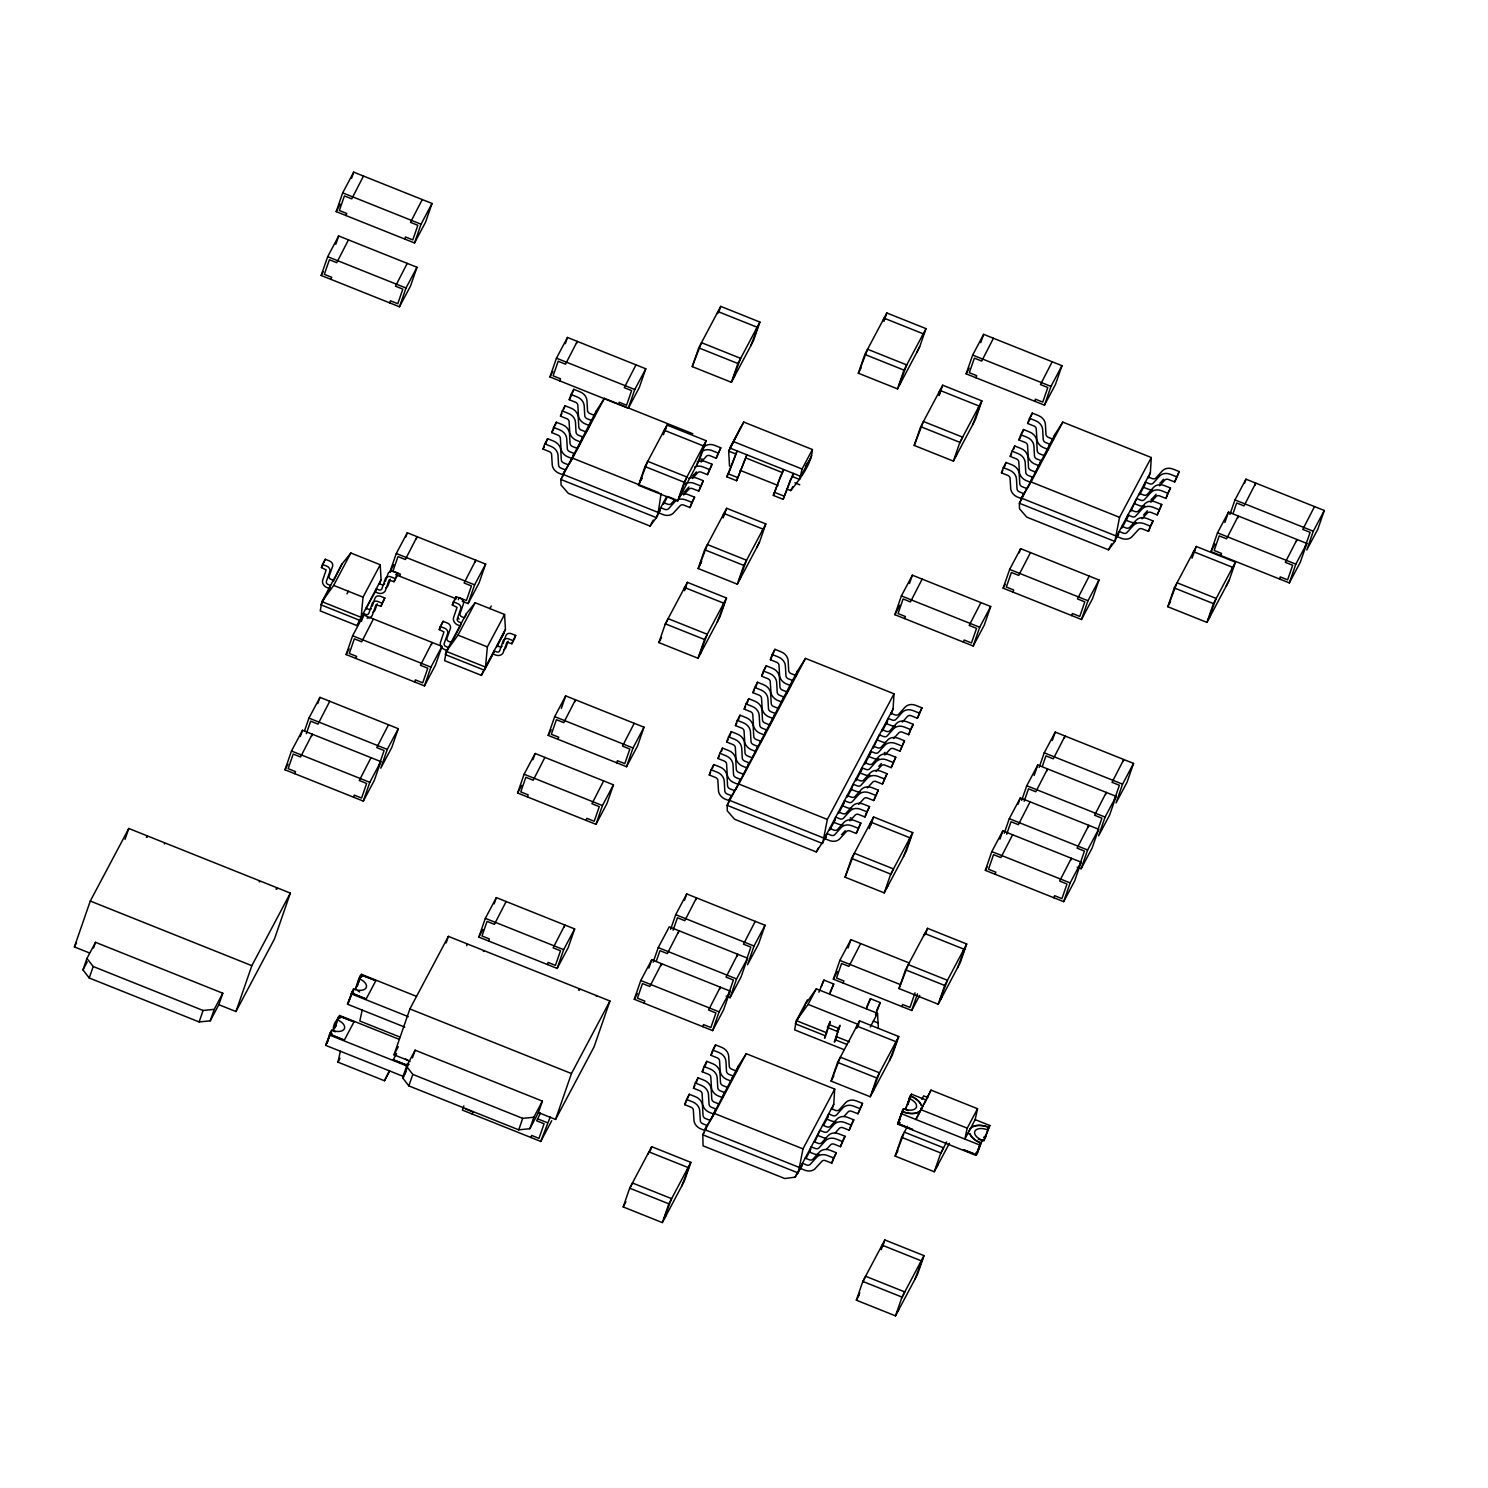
<?xml version="1.0" encoding="UTF-8"?>
<svg xmlns="http://www.w3.org/2000/svg" width="1488" height="1488" viewBox="0 0 1488 1488"><rect width="100%" height="100%" fill="white"/><g stroke="black" fill="none" stroke-linecap="round" stroke-linejoin="round"><path stroke-width="1.5" d="M831.959 1109.471L833.764 1104.263L834.712 1089.086L746.232 1053.69L738.308 1066.078L702.801 1134.805L703.061 1145.834L784.79 1178.533L795.094 1177.175L802.013 1165.922M891.275 714.203L893.079 708.995L894.009 693.799L805.529 658.403L797.605 670.809L727.167 805.343L727.297 810.867L734.551 819.237L816.298 851.936L826.379 836.479M1148.55 477.927L1150.354 472.7L1151.303 457.523L1062.804 422.127L1054.88 434.515L1019.373 503.242L1019.503 508.766L1026.757 517.136L1108.504 549.816L1114.847 541.427L1119.162 531.476L1123.273 533.132A3.515 2.92 28 0 0 1126.993 532.499L1133.41 525.413A10.1 8.389 28 0 1 1144.067 523.646L1150.28 526.12L1153.033 520.949L1146.82 518.456A10.1 8.389 28 0 0 1136.162 520.223L1129.745 527.31A3.515 2.92 28 0 1 1126.025 527.942L1121.915 526.306M380.221 564.752L363.035 597.153L361.138 617.334L357.046 625.63L320.218 610.898L321.966 601.673L341.924 564.082L350.852 552.997L380.221 564.752L381.077 579.762L379.998 582.887M504.581 614.488L487.376 646.889L485.479 667.07L481.387 675.366L444.577 660.635L446.326 651.409L466.265 613.837L475.193 602.733L504.581 614.488L505.436 629.498L496.694 647.038M786.52 488.901L790.723 490.594C800.116 478.597 811.127 465.26 812.411 449.525L743.777 422.071L728.674 451.106L729.529 466.097M661.1 493.57L658.198 512.449L656.394 517.657L650.051 526.064L568.304 493.365L561.05 484.995L560.92 479.471L596.428 410.762L604.351 398.356L692.831 433.752M894.009 693.799L827.347 819.442L822.641 843.547L727.167 805.343L731.352 795.671L727.223 794.015A3.515 2.92 28 0 1 724.805 790.946L724.247 781.051A10.1 8.389 28 0 0 717.272 772.235L711.059 769.742L709.255 774.969L715.802 777.61A3.478 2.902 28 0 1 717.848 780.177L718.518 791.263A10.118 8.426 28 0 0 724.47 798.814L729.548 800.879M704.289 1131.996L702.801 1134.805L798.275 1172.99L802.981 1148.885L834.712 1089.086M1151.303 457.523L1119.553 517.34L1114.847 541.427L1019.373 503.242L1021.754 498.759L1016.676 496.694A10.118 8.426 28 0 1 1010.743 489.143L1010.054 478.076A3.478 2.902 28 0 0 1008.008 475.49L1001.461 472.849L1003.265 467.641L1006.018 462.452L1012.249 464.944A10.1 8.389 28 0 1 1019.224 473.761L1019.764 483.637A3.515 2.92 28 0 0 1022.2 486.725L1026.311 488.362M812.411 449.525L802.069 469.018L799.67 479.489L792.323 476.551L790.946 479.378M389.633 1071.044L384.481 1080.753L337.981 1062.153L340.361 1051.235M362.198 1010.092L359.817 1021.01L399.974 1037.08M977.542 1108.727L967.219 1128.164L964.838 1139.083L975.161 1119.627L977.542 1108.727L931.023 1090.109L915.883 1119.497L923.099 1105.882L921.128 1105.1A15.866 8.723 19.1 0 0 910.47 1096.117L911.512 1094.182L926.206 1100.06L931.023 1090.109M899.087 1124.091L912.535 1129.485L899.087 1124.091L899.775 1122.789L898.306 1122.212L902.305 1111.462A15.866 8.723 19.1 0 0 921.109 1109.564L921.667 1107.425L921.035 1109.769A15.866 8.723 19.1 0 1 902.23 1111.666L897.58 1124.035L975.905 1155.376L980.555 1143.007A15.866 8.723 19.1 0 1 969.897 1134.023L967.925 1133.242M968.967 1131.308L970.064 1129.15A15.866 8.723 19.1 0 1 988.888 1127.253L989.129 1127.346M829.913 1023.037L830.248 1021.475L827.533 1027.52L837.316 1031.426C842.506 1019.726 829.095 1055.178 836.777 1036.82L849.462 1041.879M828.686 1025.548L827.533 1027.52M826.324 1033.397L826.286 1034.197M89.392 952.915L74.4 946.926L90.284 901.04L128.786 828.481L290.346 893.098L274.462 938.965L235.96 1011.542L218.829 1004.698L210.254 1020.824L199.132 1021.94L89.224 977.988L82.975 969.897L86.936 958.439L95.511 942.313L222.791 993.221L218.829 1004.698M336.195 211.631L342.686 192.863L353.698 172.143L432.022 203.465L425.531 222.233L414.52 242.972L336.195 211.631L340.194 204.098M351.521 178.393L353.698 172.143M125.011 839.399L128.786 828.481M321.166 275.466L327.676 256.699L338.669 235.96L416.993 267.282L410.502 286.049L399.491 306.788L321.166 275.466L323.175 271.69M335.786 244.292L338.669 235.96M345.979 215.555L346.704 213.472L339.357 210.533L344.416 195.932L351.763 198.871L363.481 176.049M93.521 948.042L95.511 942.313M89.224 977.988L93.205 966.512L86.936 958.439M330.968 279.372L331.675 277.289L324.347 274.35L329.387 259.749L336.734 262.688L348.471 239.866M404.736 239.047L405.461 236.964L412.79 239.903L417.849 225.302L410.502 222.363L422.239 199.559M389.707 302.882L390.433 300.799L397.78 303.719L402.82 289.137L395.492 286.198L407.21 263.376M414.52 242.972L421.03 224.204L432.022 203.465M399.491 306.788L406.001 288.021L416.993 267.282M322.524 564.454L326.802 566.165A4.631 3.85 28 0 1 329.834 571.522L326.393 581.436A2.641 2.195 28 0 0 328.123 584.486L330.578 585.472L329.48 588.597L326.263 587.258A6.622 5.506 28 0 1 322.543 580.655L326.17 569.904L321.445 567.579L322.524 564.454L325.277 559.265L329.555 560.976A4.631 3.85 28 0 1 332.587 566.333L329.146 576.247A2.641 2.195 28 0 0 330.875 579.316L333.331 580.283M325.277 559.265L321.445 567.579M341.924 564.082L333.312 581.399M284.989 769.78L291.481 751.012L302.492 730.273L380.816 761.596L374.325 780.363L363.314 801.102L284.989 769.78L287.984 764.125M199.132 1021.94L203.093 1010.482L214.235 1009.348L222.791 993.221M300.316 736.523L302.492 730.273M304.612 730.608L308.946 718.09L319.957 697.351L398.282 728.692L391.79 747.46L380.779 768.18L387.271 749.413L398.282 728.692M306.342 733.658L310.676 721.159L318.023 724.098L329.741 701.276M317.781 703.601L319.957 697.351M294.773 773.686L295.498 771.602L288.151 768.664L293.21 754.063L300.557 757.001L312.275 734.179L311.55 736.281M210.254 1020.824L214.235 1009.348M346.127 654.553L352.619 635.785L363.63 615.065L441.955 646.387L435.445 665.155L424.452 685.894L346.127 654.553L349.122 648.898M362.123 616.571L363.202 613.447L365.657 614.432A2.641 2.195 28 0 0 368.819 613.316L372.242 603.421A4.631 3.85 28 0 1 377.803 601.487L382.081 603.198L384.834 598.009L380.556 596.297A4.631 3.85 28 0 0 374.995 598.232L372.26 606.155M361.454 621.314L363.63 615.065M355.911 658.477L356.636 656.394L349.289 653.455L354.349 638.854L361.696 641.793L373.414 618.971M235.96 1011.542L251.844 965.675L290.346 893.098M377.264 603.775L374.957 610.266A6.622 5.506 28 0 1 372.893 612.275M385.318 581.529L388.07 573.605A4.631 3.85 28 0 1 393.613 571.671L397.891 573.382L396.812 576.526L394.06 581.696L389.056 580.134L385.28 590.829A6.622 5.506 28 0 1 378.454 593.21L375.181 591.945L376.278 588.82L378.715 589.806A2.641 2.195 28 0 0 381.895 588.709L385.318 578.795A4.631 3.85 28 0 1 390.86 576.86L395.138 578.572L397.891 573.382M462.247 601.245L468.125 603.589L479.117 582.868L485.627 564.101L407.284 532.76L396.292 553.499L389.782 572.266L393.781 564.733M367.052 618.097A6.622 5.506 28 0 0 372.205 615.455L375.999 604.76L381.002 606.323L382.081 603.198M390.34 579.148L388.033 585.64A6.622 5.506 28 0 1 385.95 587.667M384.834 598.009L381.002 606.323M405.852 536.926L407.284 532.76M394.06 581.696L395.138 578.572M399.584 576.191L400.309 574.089L392.962 571.15L398.003 556.568L405.35 559.507L417.086 536.684L416.361 538.768M353.53 797.196L354.237 795.094L361.584 798.033L366.643 783.451L359.296 780.512L371.014 757.69M363.314 801.102L369.805 782.335L380.816 761.596M379.049 765.13L384.109 750.529L376.762 747.59L388.498 724.768M414.65 681.969L415.375 679.886L422.722 682.825L427.781 668.224L420.434 665.303L432.152 642.481L431.446 644.564M440.336 626.504L444.614 628.215A4.631 3.85 28 0 1 447.646 633.572L444.205 643.486A2.641 2.195 28 0 0 445.935 646.536L448.39 647.522L447.311 650.647L444.075 649.307A6.622 5.506 28 0 1 440.355 642.704L443.982 631.898L439.258 629.629L440.336 626.504L443.089 621.314L447.367 623.026A4.631 3.85 28 0 1 450.399 628.401L446.958 638.296A2.641 2.195 28 0 0 448.688 641.365L451.143 642.332M443.089 621.314L439.258 629.629M453.412 601.877L457.69 603.589A4.631 3.85 28 0 1 460.703 608.945L457.281 618.859A2.641 2.195 28 0 0 459.011 621.928L461.447 622.895L460.369 626.02L457.132 624.7A6.622 5.506 28 0 1 453.412 618.097L457.058 607.346L452.315 605.002L453.412 601.877L456.146 596.688L460.443 598.399A4.631 3.85 28 0 1 463.456 603.775L460.034 613.67A2.641 2.195 28 0 0 461.764 616.739L464.2 617.725M424.452 685.894L430.943 667.126L441.955 646.387M455.068 599.813L456.146 596.688M458.323 599.683L459.048 597.599L466.395 600.538L471.454 585.937L464.107 582.998L475.825 560.176L475.1 562.259M468.125 603.589L474.616 584.84L485.627 564.101M465.186 616.962L466.265 613.837M549.965 376.948L556.456 358.18L567.449 337.46L645.792 368.782L639.282 387.55L628.289 408.289L549.965 376.948L552.959 371.293M565.291 343.709L567.449 337.46M404.011 1076.698L325.667 1045.357L332.084 1030.31A10.565 5.822 19.1 0 0 343.988 1029.417A10.565 5.822 19.1 0 0 339.413 1020.842C335.842 1015.765 330.094 1032.393 335.656 1031.686M328.532 1038.754L331.526 1030.068M330.857 1034.774L331.619 1033.267L330.857 1034.774L344.323 1040.168L354.014 1021.81L340.547 1016.434L339.785 1017.922L338.576 1017.439L334.949 1027.873L335.99 1025.92M333.256 1030.589L338.39 1017.141L339.859 1017.718M338.148 1019.671L339.599 1015.504L398.877 1039.201M559.748 380.872L560.474 378.789L553.127 375.85L558.186 361.249L565.514 364.188L577.251 341.366L576.526 343.449M339.785 1017.922L340.547 1016.434M404.773 1027.111L347.504 1004.214L353.921 989.167A10.565 5.822 19.1 0 0 365.825 988.274A10.565 5.822 19.1 0 0 361.249 979.699L358.85 978.602L355.334 989.539M351.986 991.547L353.381 992.329L352.154 991.845L347.504 1004.214M348.471 1002.484L353.363 988.925M358.85 978.602L360.226 975.979L361.621 976.779L362.384 975.272L375.85 980.666L366.141 999.025L352.693 993.631L353.437 992.124M356.543 986.618L360.226 975.979M660.281 510.328L656.394 517.657L560.92 479.471L563.301 475.007L558.223 472.924A10.118 8.426 28 0 1 552.271 465.372L551.602 454.305A3.478 2.902 28 0 0 549.556 451.72L543.008 449.078L544.813 443.87L547.565 438.681L553.778 441.173A10.1 8.389 28 0 1 560.753 449.99L561.311 459.866A3.515 2.92 28 0 0 563.729 462.954L567.858 464.609M358.552 982.694L361.435 974.342L416.473 996.365M545.761 443.889L547.565 438.681M361.621 976.779L362.384 975.272M569.048 464.182L572.024 458.546L566.965 456.481A10.118 8.426 28 0 1 561.013 448.911L560.325 437.844A3.478 2.902 28 0 0 558.279 435.259L551.75 432.617L553.555 427.409L556.307 422.22L562.52 424.712A10.1 8.389 28 0 1 569.495 433.529L570.034 443.405A3.515 2.92 28 0 0 572.471 446.493L576.581 448.148M555.098 425.698L556.307 422.22M344.323 1040.168L330.931 1034.569M580.766 442.085L575.689 440.02A10.118 8.426 28 0 1 569.755 432.45L569.067 421.383A3.478 2.902 28 0 0 567.021 418.798L560.474 416.156L562.278 410.948L565.031 405.759L571.243 408.251A10.1 8.389 28 0 1 578.237 417.068L578.776 426.963A3.515 2.92 28 0 0 581.194 430.032L585.323 431.687M563.84 409.237L565.031 405.759M591.443 420.155L589.49 425.624L584.431 423.559A10.118 8.426 28 0 1 578.479 415.989L577.79 404.922A3.478 2.902 28 0 0 575.744 402.337L569.216 399.695L571.02 394.487L573.773 389.298L579.985 391.79A10.1 8.389 28 0 1 586.96 400.607L587.518 410.502A3.515 2.92 28 0 0 589.936 413.571L594.047 415.226M354.014 1021.81L340.473 1016.639M572.564 392.776L573.773 389.298M366.141 999.025L352.768 993.426M375.85 980.666L362.309 975.496M503.13 643.579L505.883 635.655A4.631 3.85 28 0 1 511.426 633.721L515.704 635.45L514.625 638.575L511.872 643.746L506.869 642.202L503.093 652.879A6.622 5.506 28 0 1 496.267 655.259L492.993 654.013L494.09 650.87L496.527 651.856A2.641 2.195 28 0 0 499.708 650.758L503.13 640.844A4.631 3.85 28 0 1 508.673 638.91L512.969 640.621L515.704 635.45M563.896 473.258L565.105 469.78L560.976 468.143A3.515 2.92 28 0 1 558.558 465.056L558.019 455.179A10.1 8.389 28 0 0 551.025 446.363L544.813 443.87M508.152 641.198L505.846 647.708A6.622 5.506 28 0 1 503.762 649.717M572.638 456.797L573.829 453.319L569.718 451.682A3.515 2.92 28 0 1 567.3 448.595L566.742 438.718A10.1 8.389 28 0 0 559.767 429.902L553.555 427.409M580.897 441.824L582.701 436.616M511.872 643.746L512.969 640.621M594.623 415.97L596.428 410.762M618.487 404.364L619.213 402.281L626.56 405.22L631.619 390.619L624.272 387.68L635.99 364.876M408.995 1060.814L394.004 1054.806L409.888 1008.938L448.39 936.361L609.95 1000.996L594.065 1046.864L555.563 1119.441L538.414 1112.578L529.858 1128.722L518.735 1129.838L408.828 1085.887L402.578 1077.796L406.54 1066.338L415.115 1050.193L542.395 1101.12L538.414 1112.578M393.278 1059.754L406.726 1065.129L393.278 1059.754L396.552 1053.485M628.289 408.289L634.781 389.521L645.792 368.782M446.121 942.927L448.39 936.361M407.414 1063.827L408.958 1064.218M404.717 1074.615L406.894 1068.347M412.455 1057.838L415.115 1050.193M408.828 1085.887L412.808 1074.41L406.54 1066.338M517.619 792.992L524.111 774.225L535.122 753.486L613.447 784.827L606.955 803.594L595.944 824.333L517.619 792.992L521.618 785.459M532.946 759.754L535.122 753.486M548.179 735.388L554.689 716.621L565.682 695.882L644.006 727.223L637.515 745.99L626.522 766.729L548.179 735.388L551.192 729.734M478.838 937.105L485.33 918.338L496.341 897.599L574.666 928.94L568.174 947.689L557.163 968.428L478.838 937.105L482.837 929.554M527.403 796.917L528.128 794.834L520.781 791.895L525.841 777.294L533.188 780.233L544.906 757.411M638.482 485.311L644.992 466.544L666.996 425.066L706.168 440.727L699.658 459.494L677.654 500.972L638.482 485.311L640.324 481.852M561.348 708.4L565.682 695.882M494.165 903.848L496.341 897.599M641.235 480.122L641.96 478.039L639.896 481.926L647.745 461.354L686.898 477.016L679.067 497.587L681.132 493.7L680.407 495.783M557.981 739.313L558.707 737.211L551.36 734.291L556.4 719.69L563.747 722.629L575.484 699.806L574.759 701.89M663.425 434.701L665.582 428.451L663.518 432.338L664.243 430.255L703.415 445.916L702.689 448L704.754 444.112L696.905 464.684M664.82 431.315L666.996 425.066M488.622 941.011L489.347 938.928L482 935.989L487.06 921.407L494.407 924.327L506.125 901.523M692.236 366.625L698.728 347.857L720.731 306.379L759.903 322.059L753.412 340.826L731.389 382.286L692.236 366.625L701.48 342.668L740.652 358.348L732.803 378.901L734.867 375.013L734.142 377.115M718.574 312.647L720.731 306.379M658.756 513.193L660.709 507.706L664.82 509.361A3.515 2.92 28 0 0 668.54 508.729L674.957 501.642A10.1 8.389 28 0 1 685.596 499.875L691.827 502.349L694.58 497.178L688.349 494.686A10.1 8.389 28 0 0 680.648 494.481M463.847 1105.937L462.415 1110.104L540.739 1141.426L551.732 1120.706M677.654 500.972L684.145 482.205L706.168 440.727M472.198 1114.01L472.924 1111.927L465.577 1108.988M731.389 382.286L737.899 363.518L759.903 322.059M658.905 512.932L664.001 514.922A10.118 8.426 28 0 0 673.097 513.379L680.351 505.492A3.478 2.902 28 0 1 683.457 504.971L690.023 507.575L691.827 502.349M694.58 497.178L690.023 507.575M683.643 495.002L689.074 489.031A3.478 2.902 28 0 1 692.199 488.51L698.746 491.114L703.303 480.717L697.091 478.225A10.1 8.389 28 0 0 688.553 478.392M703.303 480.717L698.746 491.114M586.16 820.409L586.886 818.326L594.214 821.264L599.273 806.663L591.926 803.725L603.663 780.902M750.659 345.997L758.489 325.426L756.425 329.313L757.15 327.23L717.979 311.569L717.272 313.652L719.318 309.764M692.366 478.541L697.816 472.57A3.478 2.902 28 0 1 700.922 472.049L707.488 474.653L712.045 464.256L705.814 461.764A10.1 8.389 28 0 0 697.277 461.931M712.045 464.256L707.488 474.653M701.108 462.08L706.54 456.109A3.478 2.902 28 0 1 709.664 455.588L716.212 458.192L720.769 447.795L714.556 445.303A10.1 8.389 28 0 0 703.917 447.088M720.769 447.795L716.212 458.192M616.72 762.805L617.446 760.721L624.793 763.66L629.852 749.059L622.505 746.12L634.223 723.298M547.379 964.522L548.086 962.438L555.433 965.377L560.492 950.776L553.145 947.837L564.882 925.015L564.157 927.098M595.944 824.333L602.435 805.566L613.447 784.827M658.849 642.574L665.359 623.825L687.363 582.347L726.516 598.009L720.025 616.776L698.021 658.254L658.849 642.574L661.602 637.403M684.499 589.899L685.949 585.733L683.885 589.62L684.61 587.537L723.782 603.198L723.056 605.281L725.121 601.394L717.272 621.965M740.764 427.242L728.674 451.106L736.021 454.045L737.099 450.92L726.832 476.811L736.616 480.717L746.902 454.826L736.616 480.717M684.48 590.68L687.363 582.347M626.522 766.729L633.014 747.962L644.006 727.223M557.163 968.428L563.654 949.66L574.666 928.94M698.151 568.509L704.661 549.76L726.665 508.282L765.818 523.943L759.326 542.711L737.323 584.189L698.151 568.509L699.992 565.068M700.904 563.338L701.629 561.255L699.565 565.142L707.414 544.571L746.567 560.232L738.736 580.804L740.801 576.916L740.075 578.999M723.094 517.917L726.665 508.282M518.735 1129.838L522.697 1118.362L533.839 1117.246L542.395 1101.12M529.858 1128.722L533.839 1117.246M530.937 1137.52L531.662 1135.437L539.009 1138.376L544.069 1123.775L536.722 1120.836L540.442 1113.098M698.021 658.254L704.512 639.487L726.516 598.009M700.774 653.065L701.499 650.981L699.434 654.869L707.265 634.297L668.112 618.636L665.322 624.607M540.739 1141.426L550.225 1117.004M737.323 584.189L743.814 565.421L765.818 523.943M555.563 1119.441L571.448 1073.555L609.95 1000.996M790.686 480.029L783.134 499.317L773.332 495.411L780.865 475.416M780.437 477.313L773.332 495.411M756.574 547.9L759.364 541.93M781.144 475.472L783.618 469.52L780.53 477.034M783.134 499.317L790.649 479.341M792.323 476.551L793.402 473.426L790.816 479.694M712.603 768.031L713.812 764.572L720.025 767.045A10.1 8.389 28 0 1 727 775.88L727.558 785.757A3.515 2.92 28 0 0 729.976 788.845L734.105 790.481M634.279 999.285L640.77 980.518L651.763 959.779L730.106 991.101L723.596 1009.868L712.603 1030.607L634.279 999.285L637.273 993.612M719.801 753.281L726.014 755.774A10.1 8.389 28 0 1 732.989 764.59L733.528 774.485A3.515 2.92 28 0 0 735.965 777.554L740.075 779.21L738.271 784.418L733.212 782.353A10.118 8.426 28 0 1 727.26 774.802L726.572 763.735A3.478 2.902 28 0 0 724.526 761.149L717.997 758.508L719.801 753.281L722.554 748.111L728.767 750.584A10.1 8.389 28 0 1 735.742 759.419L736.281 769.296A3.515 2.92 28 0 0 738.718 772.384L742.828 774.02M721.345 751.589L722.554 748.111M728.525 736.839L734.756 739.313A10.1 8.389 28 0 1 741.731 748.129L742.27 758.024A3.515 2.92 28 0 0 744.688 761.112L748.817 762.749L747.013 767.957L741.935 765.892A10.118 8.426 28 0 1 735.983 758.341L735.314 747.274A3.478 2.902 28 0 0 733.268 744.688L726.721 742.047L728.525 736.839L731.278 731.65L737.49 734.142A10.1 8.389 28 0 1 744.465 742.958L745.023 752.835A3.515 2.92 28 0 0 747.441 755.923L751.57 757.559M648.88 968.111L651.763 959.779M729.473 736.858L731.278 731.65M653.176 962.197L658.235 947.596L669.247 926.857L747.571 958.198L741.061 976.946L730.069 997.685L726.144 996.123M737.267 720.378L743.479 722.852A10.1 8.389 28 0 1 750.454 731.687L751.012 741.563A3.515 2.92 28 0 0 753.43 744.651L757.541 746.288L755.737 751.496L750.677 749.431A10.118 8.426 28 0 1 744.725 741.88L744.037 730.813A3.478 2.902 28 0 0 741.991 728.227L735.463 725.586L737.267 720.378L740.02 715.189L746.232 717.681A10.1 8.389 28 0 1 753.207 726.497L753.746 736.374A3.515 2.92 28 0 0 756.183 739.462L760.294 741.098M858.316 373.209L864.826 354.442L886.829 312.964L926.001 328.625L919.491 347.392L897.487 388.87L858.316 373.209L861.068 368.02M738.215 720.397L740.02 715.189M859.729 369.824L867.578 349.252L906.731 364.913L898.901 385.485L900.965 381.598L900.24 383.681M656.357 961.081L659.965 950.665L667.312 953.585L679.03 930.781L678.305 932.864M745.99 703.917L752.221 706.409A10.1 8.389 28 0 1 759.196 715.226L759.736 725.102A3.515 2.92 28 0 0 762.172 728.19L766.283 729.827L764.479 735.053L759.401 732.97A10.118 8.426 28 0 1 753.467 725.419L752.779 714.352A3.478 2.902 28 0 0 750.733 711.766L744.186 709.125L745.99 703.917L748.743 698.728L754.955 701.22A10.1 8.389 28 0 1 761.949 710.036L762.488 719.913A3.515 2.92 28 0 0 764.906 723.001L769.036 724.656M746.939 703.936L748.743 698.728M644.062 1003.191L644.788 1001.108L637.441 998.169L642.5 983.568L649.828 986.507L661.565 963.685L660.839 965.768M670.642 929.275L675.701 914.674L686.712 893.935L765.037 925.276L758.545 944.043L747.534 964.782L754.025 946.015L765.037 925.276M754.732 687.456L760.945 689.948A10.1 8.389 28 0 1 767.92 698.765L768.478 708.641A3.515 2.92 28 0 0 770.896 711.729L775.025 713.366L773.221 718.592L768.143 716.528A10.118 8.426 28 0 1 762.191 708.958L761.503 697.891A3.478 2.902 28 0 0 759.457 695.305L752.928 692.664L754.732 687.456L757.485 682.267L763.697 684.759A10.1 8.389 28 0 1 770.672 693.575L771.23 703.452A3.515 2.92 28 0 0 773.648 706.54L777.759 708.195M755.681 687.475L757.485 682.267M883.984 320.515L885.416 316.349L883.351 320.236L884.077 318.153L923.248 333.814L922.523 335.897L924.587 332.01M673.097 930.242L677.431 917.743L684.778 920.681L696.496 897.859L695.77 899.942M883.946 321.315L886.829 312.964M783.897 696.663L781.944 702.131L776.885 700.067A10.118 8.426 28 0 1 770.933 692.497L770.245 681.43A3.478 2.902 28 0 0 768.199 678.844L761.651 676.203L763.456 670.995L766.208 665.806L772.439 668.298A10.1 8.389 28 0 1 779.414 677.114L779.954 687.01A3.515 2.92 28 0 0 782.39 690.079L786.501 691.734M684.536 900.203L686.712 893.935M766.208 665.806L761.651 676.203M790.686 685.67L785.608 683.606A10.118 8.426 28 0 1 779.656 676.036L778.968 664.969A3.478 2.902 28 0 0 776.941 662.383L770.393 659.742L772.198 654.534L774.95 649.345L781.163 651.837A10.1 8.389 28 0 1 788.138 660.653L788.696 670.549A3.515 2.92 28 0 0 791.114 673.618L795.243 675.273M774.95 649.345L770.393 659.742M791.281 683.922L792.62 680.202M795.801 676.017L797.605 670.809M897.487 388.87L903.979 370.103L926.001 328.625M916.738 352.582L919.528 346.611M623.193 1206.935L629.684 1188.168L651.688 1146.69L690.86 1162.37L684.35 1181.137L662.346 1222.597L623.193 1206.935L625.946 1201.746M648.229 1153.963L648.935 1151.879L688.107 1167.541L687.382 1169.642L689.446 1165.755L681.616 1186.308M650.256 1150.875L651.688 1146.69M702.801 1026.683L703.526 1024.6L710.873 1027.538L715.933 1012.956L708.586 1010.017L720.304 987.195L719.578 989.278M686.563 1099.446L692.776 1101.938A10.1 8.389 28 0 1 699.751 1110.755L700.29 1120.65A3.515 2.92 28 0 0 702.727 1123.719L706.837 1125.374L705.033 1130.582L699.974 1128.518A10.118 8.426 28 0 1 694.022 1120.966L693.334 1109.881A3.478 2.902 28 0 0 691.288 1107.295L684.759 1104.673L686.563 1099.446L689.297 1094.275L695.528 1096.749A10.1 8.389 28 0 1 702.503 1105.584L703.043 1115.461A3.515 2.92 28 0 0 705.479 1118.548L709.59 1120.185M689.297 1094.275L684.759 1104.673M737.062 956.356L737.769 954.273L726.051 977.095L733.398 980.034L728.339 994.635M914.209 445.433L920.7 426.665L942.704 385.206L981.875 400.867L975.384 419.635L953.38 461.113L914.209 445.433L923.453 421.495L962.624 437.156L959.834 443.126M712.603 1030.607L719.095 1011.84L730.106 991.101M695.287 1082.985L701.499 1085.477A10.1 8.389 28 0 1 708.474 1094.294L709.032 1104.189A3.515 2.92 28 0 0 711.45 1107.258L715.579 1108.913L713.775 1114.121L708.697 1112.057A10.118 8.426 28 0 1 702.745 1104.505L702.076 1093.438A3.478 2.902 28 0 0 700.03 1090.853L693.482 1088.212L695.287 1082.985L698.039 1077.814L704.252 1080.288A10.1 8.389 28 0 1 711.227 1089.123L711.785 1099A3.515 2.92 28 0 0 714.203 1102.087L718.332 1103.724M696.235 1083.022L698.039 1077.814M724.451 1092.192L722.498 1097.66L717.439 1095.596A10.118 8.426 28 0 1 711.487 1088.044L710.799 1076.977A3.478 2.902 28 0 0 708.753 1074.392L702.224 1071.751L704.029 1066.543L706.781 1061.353L712.994 1063.846A10.1 8.389 28 0 1 719.969 1072.662L720.508 1082.539A3.515 2.92 28 0 0 722.945 1085.626L727.055 1087.263M704.977 1066.561L706.781 1061.353M730.069 997.685L736.56 978.918L747.571 958.198M939.133 394.841L941.309 388.591L939.244 392.479L939.97 390.395L979.123 406.057L978.397 408.14L980.462 404.252L972.631 424.824M939.095 395.622L942.704 385.206M731.24 1081.199L726.163 1079.135A10.118 8.426 28 0 1 720.211 1071.583L719.541 1060.516A3.478 2.902 28 0 0 717.495 1057.931L710.948 1055.29L712.752 1050.082L715.505 1044.892L721.717 1047.385A10.1 8.389 28 0 1 728.692 1056.201L729.25 1066.078A3.515 2.92 28 0 0 731.668 1069.165L735.797 1070.802M715.505 1044.892L710.948 1055.29M746.53 959.63L750.863 947.112L743.516 944.173L755.234 921.351M662.346 1222.597L668.856 1203.829L690.86 1162.37M665.099 1217.426L665.824 1215.324L663.76 1219.23L671.609 1198.658L632.437 1182.979L629.647 1188.968M966.14 373.841L972.65 355.074L983.642 334.335L1061.986 365.676L1055.476 384.443L1044.483 405.164L966.14 373.841L969.153 368.187M980.759 342.686L983.642 334.335M731.836 1079.47L733.175 1075.731M975.942 377.747L976.667 375.664L969.32 372.725L974.38 358.143L981.708 361.082L993.445 338.26M736.504 1071.286L738.308 1066.078M894.883 614.693L901.375 595.925L912.367 575.186L990.71 606.509L984.2 625.276L973.208 646.015L894.883 614.693L899.868 605.263M909.484 583.519L912.367 575.186M953.38 461.113L959.872 442.345L981.875 400.867M956.114 455.923L956.84 453.84L954.775 457.727M825.003 839.065L826.807 833.857M833.745 822.604L835.679 817.135L839.809 818.791A3.515 2.92 28 0 0 843.51 818.158L849.946 811.072A10.1 8.389 28 0 1 860.585 809.286L866.797 811.778L869.55 806.589L863.338 804.115A10.1 8.389 28 0 0 852.698 805.882L846.263 812.969A3.515 2.92 28 0 1 842.561 813.601L838.432 811.946M904.667 618.599L905.392 616.516L898.045 613.577L903.104 598.976L910.433 601.915L922.169 579.092M873.233 748.204L879.352 734.849L883.463 736.486A3.515 2.92 28 0 0 887.183 735.872L893.6 728.767A10.1 8.389 28 0 1 904.258 727L910.47 729.492L913.223 724.303L907.01 721.81A10.1 8.389 28 0 0 896.353 723.577L889.936 730.682A3.515 2.92 28 0 1 886.216 731.315L882.105 729.659M858.074 828.239L851.843 825.747A10.1 8.389 28 0 0 841.204 827.533L834.787 834.619A3.515 2.92 28 0 1 831.067 835.252L826.956 833.596L825.152 838.804L830.23 840.813A10.118 8.426 28 0 0 839.344 839.269L846.598 831.364A3.478 2.902 28 0 1 849.704 830.862L856.27 833.447L860.827 823.05L854.596 820.576A10.1 8.389 28 0 0 843.956 822.343L837.539 829.43A3.515 2.92 28 0 1 833.819 830.062L829.709 828.407M860.827 823.05L856.27 833.447M849.89 820.874L855.321 814.922A3.478 2.902 28 0 1 858.446 814.401L864.993 816.986L866.797 811.778M845.072 877.195L851.582 858.427L873.586 816.968L912.739 832.629L906.248 851.396L884.244 892.874L845.072 877.195L854.317 853.256L893.488 868.918L890.698 874.888M869.55 806.589L864.993 816.986M858.613 804.413L864.063 798.461A3.478 2.902 28 0 1 867.169 797.94L873.735 800.525L878.292 790.128L872.061 787.654A10.1 8.389 28 0 0 861.422 789.421L855.005 796.508A3.515 2.92 28 0 1 851.285 797.14L847.174 795.485M878.292 790.128L873.735 800.525M806.31 1003.042L816.317 988.832L877.511 1013.309L878.366 1028.32M867.355 787.952L872.786 782A3.478 2.902 28 0 1 875.911 781.479L882.458 784.083L887.015 773.686L880.803 771.193A10.1 8.389 28 0 0 870.164 772.96L863.728 780.047A3.515 2.92 28 0 1 860.027 780.679L855.898 779.042M887.015 773.686L882.458 784.083M869.29 828.686L872.173 820.353L870.108 824.24L870.833 822.139L909.986 837.818L909.28 839.902L911.326 836.014L903.495 856.586M870.685 825.301L873.586 816.968M876.079 771.509L881.528 765.539A3.478 2.902 28 0 1 884.635 765.018L891.2 767.622L895.757 757.225L889.526 754.732A10.1 8.389 28 0 0 878.887 756.499L872.47 763.604A3.515 2.92 28 0 1 868.75 764.218L864.64 762.581M895.757 757.225L891.2 767.622M884.821 755.048L890.252 749.078A3.478 2.902 28 0 1 893.377 748.557L899.924 751.161L904.481 740.764L898.268 738.271A10.1 8.389 28 0 0 887.629 740.038L881.194 747.143A3.515 2.92 28 0 1 877.492 747.757L873.363 746.12M904.481 740.764L899.924 751.161M818.884 992.236L823.924 980.09L833.726 984.014L829.672 994.319M893.544 738.587L898.994 732.617A3.478 2.902 28 0 1 902.119 732.096L908.666 734.7L910.47 729.492M823.924 980.09L821.246 986.432M913.223 724.303L908.666 734.7M902.286 722.126L907.717 716.156A3.478 2.902 28 0 1 910.842 715.635L917.389 718.239L921.946 707.842L915.734 705.349A10.1 8.389 28 0 0 905.095 707.135L898.659 714.221A3.515 2.92 28 0 1 894.958 714.854L890.828 713.198M1004.214 467.66L1006.018 462.452M921.946 707.842L917.389 718.239M1027.501 487.952L1030.496 482.317L1025.418 480.233A10.118 8.426 28 0 1 1019.466 472.682L1018.778 461.615A3.478 2.902 28 0 0 1016.732 459.029L1010.203 456.388L1012.007 451.18L1014.76 445.991L1020.973 448.483A10.1 8.389 28 0 1 1027.948 457.3L1028.506 467.176A3.515 2.92 28 0 0 1030.924 470.264L1035.053 471.919M1013.551 449.469L1014.76 445.991M1020.749 434.719L1026.962 437.212A10.1 8.389 28 0 1 1033.937 446.028L1034.476 455.905A3.515 2.92 28 0 0 1036.913 458.992L1041.023 460.629L1039.219 465.856L1034.16 463.772A10.118 8.426 28 0 1 1028.208 456.221L1027.52 445.154A3.478 2.902 28 0 0 1025.474 442.568L1018.927 439.927L1020.749 434.719L1023.484 429.53L1029.715 432.022A10.1 8.389 28 0 1 1036.69 440.839L1037.229 450.715A3.515 2.92 28 0 0 1039.666 453.803L1043.776 455.458M1022.293 433.008L1023.484 429.53M919.696 995.416L911.698 1010.482L833.373 979.16L839.864 960.392L850.876 939.653L908.926 962.866M1034.681 401.258L1035.406 399.175L1042.753 402.113L1047.812 387.512L1040.465 384.574L1052.183 361.751M1049.896 443.926L1047.961 449.395L1042.883 447.33A10.118 8.426 28 0 1 1036.931 439.76L1036.243 428.693A3.478 2.902 28 0 0 1034.216 426.107L1027.669 423.466L1029.473 418.258L1032.226 413.069L1038.438 415.561A10.1 8.389 28 0 1 1045.413 424.378L1045.971 434.273A3.515 2.92 28 0 0 1048.389 437.342L1052.518 438.997M1031.017 416.547L1032.226 413.069M847.993 948.005L850.876 939.653M827.998 1027.52L824.538 1038.215L825.17 1037.378M843.157 983.066L843.882 980.983L836.535 978.044L841.594 963.461L848.941 966.4L860.659 943.578M827.012 1031.426L829.765 1023.502M1044.483 405.164L1050.974 386.396L1061.986 365.676M963.406 642.109L964.131 640.026L971.478 642.946L976.537 628.364L969.19 625.425L980.908 602.603M884.244 892.874L890.735 874.107L912.739 832.629M837.316 1031.426C845.463 1011.747 832.424 1046.25 836.777 1036.82M886.997 887.685L887.704 885.602L885.658 889.489M1022.349 497.029L1023.558 493.551L1019.447 491.914A3.515 2.92 28 0 1 1017.011 488.827L1016.471 478.95A10.1 8.389 28 0 0 1009.496 470.115L1003.265 467.641M973.208 646.015L979.699 627.248L990.71 606.509M1031.091 480.568L1032.3 477.09L1028.171 475.453A3.515 2.92 28 0 1 1025.753 472.366L1025.195 462.489A10.1 8.389 28 0 0 1018.22 453.673L1012.007 451.18M1041.172 460.369L1035.276 473.277M800.507 1168.768L802.441 1163.3L806.57 1164.955A3.515 2.92 28 0 0 810.272 1164.323L816.707 1157.218A10.1 8.389 28 0 1 827.347 1155.451L833.559 1157.943L836.312 1152.754L830.099 1150.261A10.1 8.389 28 0 0 819.442 1152.047L813.025 1159.133A3.515 2.92 28 0 1 809.305 1159.766L805.194 1158.11M831.085 1081.106L837.595 1062.339L859.599 1020.861L898.752 1036.541L892.261 1055.308L870.257 1096.768L831.085 1081.106L833.838 1075.917M1053.076 439.741L1054.88 434.515M832.499 1077.721L840.329 1057.15L879.501 1072.829L871.67 1093.401L873.735 1089.514L873.01 1091.597M1003.154 588.169L1009.664 569.402L1020.656 548.663L1099 580.004L1092.49 598.771L1081.497 619.492L1003.154 588.169L1005.163 584.393M809.23 1152.307L811.183 1146.839L815.294 1148.494A3.515 2.92 28 0 0 819.014 1147.862L825.431 1140.775A10.1 8.389 28 0 1 836.07 1138.99L842.301 1141.482L845.054 1136.293L838.823 1133.819A10.1 8.389 28 0 0 828.184 1135.586L821.767 1142.672A3.515 2.92 28 0 1 818.047 1143.305L813.936 1141.649M1019.224 552.829L1020.656 548.663M815.052 1141.352L819.907 1130.378L824.036 1132.033A3.515 2.92 28 0 0 827.737 1131.401L834.173 1124.314A10.1 8.389 28 0 1 844.812 1122.529L851.024 1125.021L853.777 1119.832L847.565 1117.358A10.1 8.389 28 0 0 836.926 1119.125L830.49 1126.211A3.515 2.92 28 0 1 826.789 1126.844L822.659 1125.188M856.735 1028.413L858.185 1024.246L856.121 1028.134L856.846 1026.05L895.999 1041.712L895.292 1043.813L897.357 1039.926L889.508 1060.479M857.423 1027.129L859.599 1020.861M866.388 1008.994L870.443 998.69L880.226 1002.614L875.502 1014.89M1012.956 592.075L1013.681 589.992L1006.334 587.053L1011.375 572.471L1018.722 575.41L1030.459 552.587M800.637 1168.508L805.733 1170.517A10.118 8.426 28 0 0 814.829 1168.973L822.083 1161.068A3.478 2.902 28 0 1 825.208 1160.547L831.755 1163.151L833.559 1157.943M836.312 1152.754L831.755 1163.151M826.658 1149.164L830.825 1144.625A3.478 2.902 28 0 1 833.931 1144.105L840.497 1146.69L842.301 1141.482M845.054 1136.293L840.497 1146.69M835.4 1132.703L839.548 1128.164A3.478 2.902 28 0 1 842.673 1127.644L849.22 1130.229L851.024 1125.021M853.777 1119.832L849.22 1130.229M899.031 988.571L905.541 969.804L927.545 928.326L966.698 944.006L960.206 962.773L938.203 1004.233L899.031 988.571L908.275 964.615L947.447 980.294L939.616 1000.847L941.681 996.96L940.955 999.062M844.124 1116.242L848.29 1111.703A3.478 2.902 28 0 1 851.396 1111.183L857.962 1113.768L862.519 1103.389L856.288 1100.897A10.1 8.389 28 0 0 845.649 1102.664L839.232 1109.75A3.515 2.92 28 0 1 835.512 1110.383L831.401 1108.746M862.519 1103.389L857.962 1113.768M925.369 934.594L927.545 928.326M870.257 1096.768L876.748 1078L898.752 1036.541M901.914 1006.576L902.639 1004.493L909.968 1007.432L915.027 992.831M911.698 1010.482L917.482 993.817M1071.695 615.586L1072.42 613.502L1079.767 616.441L1084.826 601.84L1077.479 598.901L1089.197 576.079M938.203 1004.233L944.694 985.465L966.698 944.006M985.335 870.35L991.826 851.582L1002.819 830.843L1081.162 862.184L1074.652 880.933L1063.66 901.672L985.335 870.35L987.325 866.574M905.411 1109.36L909.484 1098.628A10.565 5.822 19.1 0 1 916.441 1107.072A10.565 5.822 19.1 0 1 905.969 1109.62L903.439 1108.765L898.622 1122.101L899.831 1122.584M906.62 1106.458L905.169 1109.267M907.345 1104.356L910.544 1095.912A15.866 8.723 19.1 0 1 921.202 1104.896L921.128 1105.1M907.587 1104.468L910.47 1096.117M907.903 1104.598L911.512 1094.182M999.936 839.176L1002.819 830.843M957.454 967.944L965.303 947.372L963.238 951.278L963.945 949.177L924.792 933.515L924.067 935.599L926.131 931.711M1004.233 833.261L1009.292 818.66L1020.303 797.921L1098.628 829.262L1092.118 848.03L1081.125 868.75L1077.2 867.188M949.418 1143.249L934.278 1171.763L895.125 1156.102L901.616 1137.334L907.457 1126.304M1006.688 834.229L1011.022 821.729L1018.369 824.668L1030.087 801.846M896.539 1152.716L903.644 1134.228M1081.497 619.492L1087.988 600.743L1099 580.004M1018.127 804.19L1020.303 797.921M995.119 874.256L995.844 872.173L988.497 869.234L993.556 854.651L1000.885 857.572L1012.621 834.768M1021.698 800.339L1026.757 785.738L1037.768 764.999L1116.093 796.34L1109.602 815.108L1098.59 835.847L1105.082 817.079L1116.093 796.34M1024.153 801.325L1028.487 788.807L1035.834 791.746L1047.552 768.924L1046.827 771.007M1034.16 775.434L1037.768 764.999M1039.163 767.417L1044.223 752.816L1055.234 732.096L1133.558 763.418L1127.067 782.186L1116.056 802.925L1122.547 784.157L1133.558 763.418M1125.951 520.502L1127.755 515.276M856.344 1300.196L862.835 1281.428L884.839 1239.969L924.011 1255.63L917.519 1274.398L895.497 1315.857L856.344 1300.196L859.097 1295.006M1042.344 766.32L1045.952 755.885L1053.299 758.824L1065.017 736.002L1064.292 738.085M1052.332 740.429L1055.234 732.096M1130.75 511.463L1136.627 498.573L1140.738 500.21A3.515 2.92 28 0 0 1144.458 499.577L1150.894 492.491A10.1 8.389 28 0 1 1161.533 490.724L1167.745 493.216L1170.498 488.027L1164.286 485.534A10.1 8.389 28 0 0 1153.628 487.301L1147.211 494.407A3.515 2.92 28 0 1 1143.491 495.02L1139.38 493.384M881.38 1247.223L882.086 1245.14L921.258 1260.82L920.533 1262.903L922.597 1259.015L914.767 1279.587M881.268 1249.604L883.426 1243.336M882.682 1246.219L884.839 1239.969M1118.734 534.099L1117.358 536.703L1122.454 538.693A10.118 8.426 28 0 0 1131.55 537.149L1138.804 529.263A3.478 2.902 28 0 1 1141.91 528.742L1148.476 531.346L1150.28 526.12M1153.033 520.949L1148.476 531.346M1142.096 518.773L1147.527 512.802A3.478 2.902 28 0 1 1150.652 512.281L1157.199 514.885L1161.756 504.488L1155.544 501.995A10.1 8.389 28 0 0 1144.904 503.762L1138.469 510.868A3.515 2.92 28 0 1 1134.767 511.481L1130.638 509.845M1161.756 504.488L1157.199 514.885M1150.819 502.312L1156.269 496.341A3.478 2.902 28 0 1 1159.394 495.82L1165.941 498.424L1167.745 493.216M1170.498 488.027L1165.941 498.424M934.278 1171.763L940.788 1152.995L946.628 1141.984M937.031 1166.573L937.756 1164.49L935.692 1168.378M1159.561 485.851L1165.011 479.88A3.478 2.902 28 0 1 1168.117 479.359L1174.683 481.963L1179.221 471.566L1173.009 469.073A10.1 8.389 28 0 0 1162.37 470.84L1155.934 477.946A3.515 2.92 28 0 1 1152.233 478.578L1148.104 476.923M1179.221 471.566L1174.683 481.963M895.497 1315.857L902.007 1297.108L924.011 1255.63M898.25 1310.686L898.975 1308.603L896.911 1312.49M969.897 1134.023L969.971 1133.819A15.866 8.723 19.1 0 0 980.629 1142.803L977.114 1153.739L975.644 1153.144L976.946 1153.423M1053.857 897.766L1054.583 895.683L1061.93 898.622L1066.989 884.021L1059.642 881.082L1071.36 858.26L1070.635 860.343M975.031 1154.242L963.424 1149.833M1088.119 827.421L1088.825 825.338L1077.107 848.16L1084.454 851.099L1079.395 865.7M975.905 1155.376L982.006 1140.199A10.565 5.822 19.1 0 1 974.956 1131.103A10.565 5.822 19.1 0 1 987.511 1129.838L989.836 1125.505L975.161 1119.627M1063.66 901.672L1070.151 882.905L1081.162 862.184M977.114 1153.739L982.247 1140.31M1167.782 606.732L1174.292 587.965L1196.296 546.487L1235.449 562.166L1228.958 580.934L1206.954 622.393L1167.782 606.732L1170.535 601.543M984.591 1136.311L983.977 1137.39L985.205 1137.874L986.228 1135.939M1169.196 603.347L1177.045 582.775L1216.198 598.455L1208.368 619.027L1210.432 615.121L1209.707 617.222M978.49 1139.417A10.565 5.822 19.1 0 1 983.754 1140.682L988.813 1127.458A15.866 8.723 19.1 0 0 969.99 1129.355M983.996 1140.775L989.836 1125.505M1105.584 794.518L1106.309 792.416L1094.573 815.238L1101.92 818.177L1097.586 830.695M1081.125 868.75L1087.616 850.001L1098.628 829.262M1192 558.223L1196.296 546.487M1123.049 761.596L1123.775 759.512L1112.038 782.335L1119.385 785.255L1114.326 799.856M1210.99 551.583L1217.5 532.816L1228.493 512.095L1306.836 543.418L1300.326 562.185L1289.333 582.924L1210.99 551.583L1214.989 544.05M1224.884 522.511L1228.493 512.095M1229.906 514.495L1234.966 499.912L1245.958 479.173L1324.301 510.496L1317.791 529.263L1306.799 550.002L1313.29 531.235L1324.301 510.496M1233.068 513.397L1236.695 502.963L1244.024 505.901L1255.76 483.079L1255.035 485.181M1244.526 483.34L1245.958 479.173M1220.792 555.508L1221.518 553.424L1214.171 550.486L1219.211 535.885L1226.558 538.823L1238.295 516.001L1237.57 518.084M1206.954 622.393L1213.445 603.626L1235.449 562.166M1226.205 586.105L1228.995 580.134M1279.531 578.999L1280.257 576.916L1287.604 579.855L1292.663 565.254L1285.316 562.334L1297.034 539.512L1296.308 541.595M1289.333 582.924L1295.825 564.157L1306.836 543.418M1305.069 546.933L1310.128 532.351L1302.781 529.412L1314.499 506.59M830.044 992.198L833.726 984.014M866.76 1006.874L870.443 998.69M876.562 1010.798L880.226 1002.614M730.124 469.65L736.021 454.045M729.92 470.189L726.832 476.811M384.481 1080.753L389.317 1070.821M74.4 946.926L76.539 942.89M82.975 969.897L87.253 961.843M324.793 597.451L320.887 604.798L360.059 620.459M325.705 595.721L329.48 588.597M381.077 579.762L361.138 617.334L321.966 601.673L333.665 585.398L350.852 552.997M346.964 593.861L348.341 591.275M357.046 625.63L363.5 613.986M365.62 609.485L376.557 589.36M452.315 605.002L453.691 602.417M543.008 449.078L544.385 446.493M551.75 432.617L554.503 427.447M560.474 416.156L561.85 413.571M569.216 399.695L571.969 394.525M447.311 650.647L445.247 654.534L484.4 670.214L494.369 651.409M452.11 641.588L460.369 626.02M505.436 629.498L485.479 667.07L446.326 651.409L458.006 635.134L475.193 602.733M489.887 608.611L491.263 606.025M576.823 449.506L579.874 443.74M585.64 432.878L589.639 425.363M666.308 497.159L658.198 512.449L562.724 474.263L572.62 458.174L604.351 398.356M481.387 675.366L493.179 653.158M497.457 645.085L504.339 632.623M337.013 1019.745L338.39 1017.141M338.576 1017.439L339.599 1015.504M352.154 991.845L351.112 993.798L408.27 1016.657M361.435 974.342L356.785 986.711L357.827 984.777M352.693 993.631L353.381 992.329M355.093 989.446L356.469 986.823M325.667 1045.357L330.317 1032.988L329.276 1034.941L407.619 1066.264L408.642 1064.329M337.981 1062.153L340.045 1058.266M650.051 526.064L653.232 520.056M663.499 504.246L667.498 496.732M394.004 1054.806L398.282 1046.752M811.76 455.626L800.749 476.365L729.771 447.981L743.777 422.071M406.726 1065.129L407.489 1063.622M402.578 1077.796L405.796 1071.751M725.251 511.667L723.187 515.555L723.912 513.472L763.084 529.133L762.358 531.216L764.423 527.329M790.723 490.594L792.788 486.706M711.059 769.742L713.812 764.572M709.255 774.969L710.632 772.365M717.997 758.508L719.374 755.904M726.721 742.047L728.097 739.443M735.463 725.586L736.839 723.001M744.186 709.125L745.562 706.54M752.928 692.664L754.304 690.079M735.277 790.054L737.285 786.296M743.182 775.174L747.515 767.027M752.909 756.834L756.146 750.733M760.48 742.586L762.637 738.513M769.11 726.293L773.444 718.165M786.836 692.924L790.816 685.41M893.079 708.995L824.445 838.321L728.971 800.135L738.866 784.046L805.529 658.403M1001.461 472.849L1002.838 470.264M1010.203 456.388L1011.58 453.803M1018.927 439.927L1021.679 434.738M1027.669 423.466L1030.421 418.295M816.298 851.936L818.437 847.881M829.746 830.118L835.252 819.758M838.655 813.359L844.049 803.167M847.304 797.066L851.62 788.919M855.935 780.772L862.426 768.552M864.584 764.479L871.057 752.277M882.291 731.11L887.648 721.01M693.482 1088.212L694.859 1085.608M702.224 1071.751L703.601 1069.147M1044.111 456.649L1048.091 449.134M1150.354 472.7L1116.651 536.219L1021.196 498.034L1031.072 481.945L1062.804 422.127M709.776 1121.636L713.775 1114.121M800.079 1167.764L704.605 1129.578L714.5 1113.489L746.232 1053.69M807.389 999.917L796.378 1020.656L794.629 1029.882L843.975 1049.617M805.306 1004.939L795.299 1023.781L825.896 1036.02M826.975 1032.895L796.378 1020.656L808.077 1004.381L816.317 988.832M833.373 979.16L837.372 971.608M1108.504 549.816L1111.685 543.827M1121.971 528.017L1128.834 515.053M1139.566 494.834L1144.923 484.735M870.294 1026.925L877.511 1013.309M795.094 1177.175L833.764 1104.263M806.236 1157.943L810.755 1149.461M823.85 1124.779L828.221 1116.539M1194.883 549.872L1192.818 553.759L1193.543 551.676L1232.715 567.337L1231.99 569.439L1234.054 565.552M902.063 1111.369L903.439 1108.765M908.926 1098.423L910.303 1095.819M897.58 1124.035L899.924 1119.701M921.797 1099.316L923.62 1095.856L927.749 1097.512M895.125 1156.102L897.878 1150.912M924.141 1103.947L926.206 1100.06M862.798 1282.228L865.588 1276.258L904.76 1291.919L901.97 1297.889M857.758 1296.811L859.822 1292.923M940.751 1153.777L943.541 1147.806L904.369 1132.145M805.473 465.986L810.662 458.769M693.836 474.765L696.403 471.938M675.143 499.298L671.293 503.558A3.515 2.92 28 0 1 667.573 504.172L663.462 502.535M685.094 491.226L688.944 486.985M878.831 766.32L881.398 763.493M842.617 833.578L845.184 830.732M1161.031 482.075L1163.597 479.248M1152.289 498.536L1156.139 494.295M1143.565 514.997L1147.415 510.756M972.65 355.074L1050.974 386.396M1234.966 499.912L1313.29 531.235M1176.487 476.755L1170.256 474.263A10.1 8.389 28 0 0 1159.617 476.03L1153.2 483.135A3.515 2.92 28 0 1 1149.48 483.749L1145.369 482.112L1143.565 487.32L1148.643 489.31A10.118 8.426 28 0 0 1152.642 489.794M1029.473 418.258L1035.685 420.751A10.1 8.389 28 0 1 1042.66 429.567L1043.218 439.444A3.515 2.92 28 0 0 1045.636 442.531L1049.765 444.187M864.826 354.442L903.979 370.103M1217.5 532.816L1295.825 564.157M1159.003 509.659L1152.791 507.185A10.1 8.389 28 0 0 1142.152 508.952L1135.716 516.038A3.515 2.92 28 0 1 1132.015 516.671L1127.885 515.015L1126.081 520.242L1131.178 522.232A10.118 8.426 28 0 0 1136.144 522.586M1134.823 503.781L1139.92 505.771A10.118 8.426 28 0 0 1144.886 506.125M342.686 192.863L421.03 224.204M920.7 426.665L959.872 442.345M698.728 347.857L737.899 363.518M1031.072 481.945L1119.553 517.34M1174.292 587.965L1213.445 603.626M327.676 256.699L406.001 288.021M556.456 358.18L634.781 389.521M733.435 441.564L802.069 469.018M745.823 457.951L782.539 472.645M794.852 482.8L799.744 484.772M1009.664 569.402L1087.988 600.743M718.016 452.984L711.803 450.492A10.1 8.389 28 0 0 701.797 451.664M571.02 394.487L577.232 396.98A10.1 8.389 28 0 1 584.207 405.796L584.765 415.673A3.515 2.92 28 0 0 587.183 418.76L591.313 420.416M740.094 470.32L778.075 485.516M727.911 473.686L737.695 477.592M774.411 492.286L784.213 496.192M709.292 469.445L703.08 466.953A10.1 8.389 28 0 0 694.524 467.12M562.278 410.948L568.509 413.441A10.1 8.389 28 0 1 575.484 422.257L576.023 432.134A3.515 2.92 28 0 0 578.46 435.221L582.571 436.877M700.55 485.906L694.338 483.414A10.1 8.389 28 0 0 685.019 484.046M644.992 466.544L684.145 482.205M572.62 458.174L658.942 492.695M667.628 496.471L672.725 498.461A10.118 8.426 28 0 0 673.729 498.722M901.375 595.925L979.699 627.248M704.661 549.76L743.814 565.421M1044.223 752.816L1122.547 784.157M919.193 713.031L912.981 710.539A10.1 8.389 28 0 0 902.342 712.306L895.906 719.411A3.515 2.92 28 0 1 892.205 720.025L888.094 718.388L886.271 723.596L891.368 725.586A10.118 8.426 28 0 0 895.367 726.07M772.198 654.534L778.41 657.026A10.1 8.389 28 0 1 785.385 665.843L785.943 675.719A3.515 2.92 28 0 0 788.361 678.807L792.49 680.462M665.359 623.825L704.512 639.487M763.456 670.995L769.687 673.487A10.1 8.389 28 0 1 776.662 682.304L777.201 692.18A3.515 2.92 28 0 0 779.638 695.268L783.748 696.923M1026.757 785.738L1105.082 817.079M901.728 745.953L895.516 743.461A10.1 8.389 28 0 0 884.876 745.228L878.441 752.314A3.515 2.92 28 0 1 874.739 752.947L870.61 751.31L868.806 756.518L873.902 758.508A10.118 8.426 28 0 0 878.869 758.861M877.548 740.057L882.644 742.047A10.118 8.426 28 0 0 885.639 742.549M396.292 553.499L474.616 584.84M893.005 762.395L886.792 759.922A10.1 8.389 28 0 0 876.134 761.689L869.717 768.775A3.515 2.92 28 0 1 865.997 769.408L861.887 767.752L860.083 772.979L865.179 774.969A10.118 8.426 28 0 0 870.127 775.322M1009.292 818.66L1087.616 850.001M395.659 574.61L456.221 598.846M884.263 778.856L878.05 776.383A10.1 8.389 28 0 0 867.411 778.15L860.975 785.236A3.515 2.92 28 0 1 857.274 785.869L853.145 784.213L851.341 789.44L856.437 791.43A10.118 8.426 28 0 0 860.436 791.895M379.012 583.649L381.467 584.617A2.641 2.195 28 0 0 384.629 583.519M875.539 795.317L869.308 792.825A10.1 8.389 28 0 0 858.669 794.611L852.252 801.697A3.515 2.92 28 0 1 848.532 802.33L844.421 800.674L842.617 805.882L847.714 807.891A10.118 8.426 28 0 0 851.694 808.356M496.843 645.699L499.28 646.666A2.641 2.195 28 0 0 502.181 646.071M333.665 585.398L363.035 597.153M458.006 635.134L487.376 646.889M991.826 851.582L1070.151 882.905M365.955 608.257L368.41 609.243A2.641 2.195 28 0 0 371.293 608.648M738.866 784.046L827.347 819.442M833.875 822.343L838.972 824.352A10.118 8.426 28 0 0 842.971 824.817M352.619 635.785L430.943 667.126M554.689 716.621L633.014 747.962M851.582 858.427L890.735 874.107M524.111 774.225L602.435 805.566M308.946 718.09L387.271 749.413M905.541 969.804L944.694 985.465M839.864 960.392L900.017 984.442M291.481 751.012L369.805 782.335M675.701 914.674L754.025 946.015M873.382 1021.084L878.292 1023.037M808.077 1004.381L858.706 1024.637M658.235 947.596L736.56 978.918M828.611 1024.395L838.414 1028.301M835.679 1039.945L847.23 1044.557M485.33 918.338L563.654 949.66M640.77 980.518L719.095 1011.84M837.595 1062.339L876.748 1078M920.719 1109.564L967.219 1128.164M983.903 1137.595L985.372 1138.19M901.189 1113.619L979.532 1144.942M963.499 1149.629L973.115 1153.46M859.766 1108.56L853.535 1106.086A10.1 8.389 28 0 0 842.896 1107.853L836.479 1114.94A3.515 2.92 28 0 1 832.759 1115.572L828.649 1113.917L826.844 1119.143L831.941 1121.134A10.118 8.426 28 0 0 835.921 1121.599M712.752 1050.082L718.983 1052.555A10.1 8.389 28 0 1 725.958 1061.39L726.497 1071.267A3.515 2.92 28 0 0 728.915 1074.355L733.045 1075.991M901.616 1137.334L940.788 1152.995M704.029 1066.543L710.241 1069.016A10.1 8.389 28 0 1 717.216 1077.833L717.755 1087.728A3.515 2.92 28 0 0 720.192 1090.797L724.303 1092.452M818.102 1135.586L823.199 1137.595A10.118 8.426 28 0 0 826.212 1138.078M714.5 1113.489L802.981 1148.885M809.379 1152.047L814.457 1154.056A10.118 8.426 28 0 0 819.423 1154.409M409.888 1008.938L571.448 1073.555M90.284 901.04L251.844 965.675M330.15 1032.691L331.545 1033.49M537.447 1118.753L547.231 1122.659M412.808 1074.41L522.697 1118.362M328.011 1041.023L326.635 1043.627M93.205 966.512L203.093 1010.482M629.684 1188.168L668.856 1203.829M862.835 1281.428L902.007 1297.108M684.573 491.747A10.118 8.426 28 0 1 683.866 492.286M693.315 475.286A10.118 8.426 28 0 1 692.608 475.825M702.038 458.825A10.118 8.426 28 0 1 701.332 459.364M459.141 619.064A6.622 5.506 28 0 1 457.839 617.948M483.377 951.446A23.734 1.693 -68.2 0 1 484.046 951.427M466.525 944.322A23.734 1.693 -68.2 0 1 466.804 945.68M578.479 990.115A23.734 1.693 -68.2 0 1 579.502 990.078M596.242 996.216A23.734 1.693 -68.2 0 1 596.595 996.197M146.289 837.186A23.734 1.693 -68.2 0 1 147.293 837.149M164.443 843.547A23.734 1.693 -68.2 0 1 164.424 843.994M259.228 881.752A23.734 1.693 -68.2 0 1 259.916 881.733M276.024 889.08A23.734 1.693 -68.2 0 1 277.028 889.043M885.044 752.333A10.118 8.426 28 0 1 884.281 752.798M842.096 834.08A10.118 8.426 28 0 1 841.39 834.619M850.82 817.619A10.118 8.426 28 0 1 850.113 818.177M1151.768 499.057A10.118 8.426 28 0 1 1151.061 499.596M1160.51 482.596A10.118 8.426 28 0 1 1159.803 483.135M905.746 1109.471A10.565 5.822 19.1 0 1 908.145 1110.699M410.093 1061.521A10.565 5.822 19.1 0 1 405.573 1058.879M357.492 990.543A10.565 5.822 19.1 0 1 359.631 991.975"/></g></svg>
